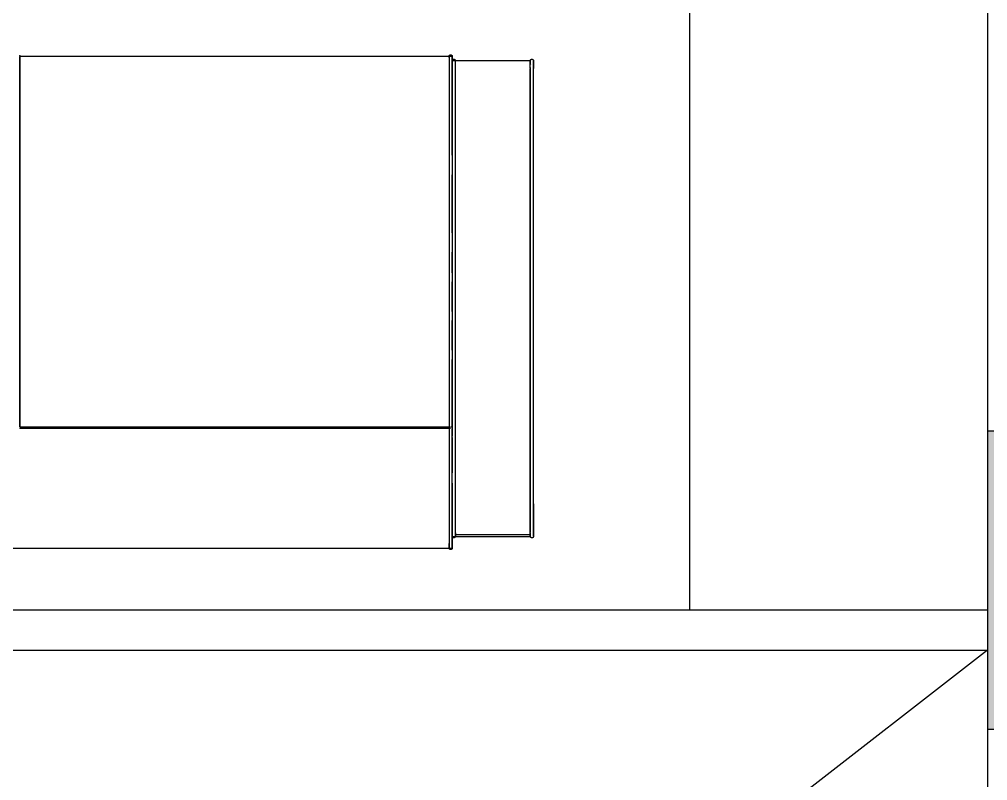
# Model space of a CAD drawing. Header units: metres. Extents: x -658 to -58, y -713 to -118.
# Drawn here: x -214.153 to -212.206, y -203.05 to -201.517 of the extents above; entities that cross this region are included whole.
import ezdxf

# ---------------------------------------------------------------- set-up
doc = ezdxf.new("R2010")
doc.units = ezdxf.units.M
doc.header["$LTSCALE"] = 100
doc.layers.add('plan', color=8, linetype='Continuous')

# ---------------------------------------------------------------- blocks, each defined once
blk = doc.blocks.new('Boxplay_Two_Seat_Settee_Sofa__-_HighTower_13286 - Boxplay_Two_Seat_Settee_Sofa__-_HighTower_13286-V2-الدور الاول')
for p, q in [((-0.8399, 0.454), (-0.8431, 0.454)), ((-0.8431, 0.4488), (-0.8431, 0.454)), ((-0.8431, 0.454), (-0.8431, 0.454)), ((-0.8431, 0.4461), (-0.8431, 0.454)), ((-0.8431, 0.3237), (-0.8431, 0.4488)), ((0.3431, 0.454), (-0.8396, 0.454)), ((-0.8367, 0.454), (-0.8367, 0.4446)), ((-1.0065, 0.4304), (-1.0065, 0.4304)), ((-0.8466, 0.4305), (-1.0002, 0.4305)), ((-1.0001, 0.4304), (-1.0001, 0.4227)), ((-0.8494, 0.4304), (-0.8494, 0.4304)), ((-0.8431, 0.4305), (-0.8463, 0.4305)), ((-0.8431, 0.4304), (-0.8431, 0.4282)), ((-1.0004, 0.4276), (-0.8488, 0.4276)), ((-1.0001, 0.4238), (-1.0001, 0.4284)), ((-1.0001, 0.4229), (-1.0001, -0.5114)), ((-1.0065, 0.3652), (-1.0065, 0.2479)), ((-0.8431, 0.251), (-0.8431, 0.3028)), ((-0.8431, 0.2446), (-0.8431, 0.251)), ((-0.8431, 0.2312), (-0.8431, 0.2446)), ((-0.8431, 0.2233), (-0.8431, 0.229)), ((-1.0065, 0.2088), (-1.0065, 0.1517)), ((-0.8399, 0.2098), (-0.8431, 0.2098)), ((-0.8431, 0.2087), (-0.8431, 0.0744)), ((0.0263, 0.2127), (-0.8399, 0.2127)), ((0.0263, 0.2098), (-0.8377, 0.2098)), ((-0.8367, 0.2096), (-0.8367, 0.2098)), ((-0.8367, 0.2088), (-0.8367, 0.2096)), ((-0.8367, 0.2088), (-0.8367, 0.2096)), ((-0.8367, 0.2085), (-0.8367, 0.2088)), ((-0.8367, 0.2085), (-0.8367, 0.2088)), ((0.0263, 0.2098), (0.0263, 0.2098)), ((0.0263, 0.2041), (0.0263, 0.2098)), ((0.0263, -0.5224), (0.0263, 0.2041)), ((-1.0065, 0.1338), (-1.0065, 0.0737)), ((-0.8431, 0.0558), (-0.8431, -0.0038)), ((-1.0065, 0.0349), (-1.0065, -0.0637)), ((-0.8431, -0.0222), (-0.8431, -0.0819)), ((-1.0065, -0.1027), (-1.0065, -0.1447)), ((-0.8431, -0.0997), (-0.8431, -0.1416)), ((-1.0065, -0.1632), (-1.0065, -0.2972)), ((-0.8431, -0.1806), (-0.8431, -0.2972)), ((-1.0065, -0.3362), (-1.0065, -0.511)), ((-0.8431, -0.3364), (-0.8431, -0.5128)), ((-1.0033, -0.5196), (-1.0033, -0.5196)), ((-1.0001, -0.5189), (-1.0001, -0.5258)), ((-0.8431, -0.5128), (-0.8431, -0.5188)), ((-0.8431, -0.5188), (-0.8431, -0.5258)), ((-0.8431, -0.5282), (-0.8431, -0.5252)), ((0.0263, -0.5282), (0.0263, -0.5224)), ((-1.0001, -0.5267), (-0.8431, -0.5267)), ((-0.8431, -0.5347), (-0.8431, -0.5282)), ((-0.8431, -0.5339), (-0.8431, -0.5327)), ((-0.8431, -0.5355), (0.0263, -0.5355)), ((0.0263, -0.5347), (0.0263, -0.5282)), ((0.0263, -0.5339), (0.0263, -0.5327))]:
    blk.add_line(p, q)
at = {"flags": 128}
for points in [[(-0.8431, 0.454), (-0.8431, 0.4541), (-0.8431, 0.4542), (-0.8431, 0.4544), (-0.843, 0.4545), (-0.843, 0.4546), (-0.843, 0.4547), (-0.8429, 0.4549), (-0.8429, 0.455), (-0.8429, 0.4551), (-0.8428, 0.4552), (-0.8428, 0.4553), (-0.8427, 0.4555), (-0.8427, 0.4556), (-0.8426, 0.4557), (-0.8425, 0.4558), (-0.8424, 0.4559), (-0.8424, 0.456), (-0.8423, 0.4561), (-0.8422, 0.4562), (-0.8421, 0.4563), (-0.842, 0.4564), (-0.8419, 0.4564), (-0.8418, 0.4565), (-0.8417, 0.4566), (-0.8416, 0.4567), (-0.8415, 0.4567), (-0.8414, 0.4568), (-0.8413, 0.4568), (-0.8412, 0.4569), (-0.841, 0.4569), (-0.8409, 0.457), (-0.8408, 0.457), (-0.8407, 0.4571), (-0.8406, 0.4571), (-0.8404, 0.4571), (-0.8403, 0.4571), (-0.8402, 0.4572), (-0.8401, 0.4572), (-0.8399, 0.4572), (-0.8399, 0.4572)], [(-0.8431, 0.454), (-0.8431, 0.454), (-0.8431, 0.454), (-0.8431, 0.4539), (-0.8431, 0.4539), (-0.8431, 0.4539), (-0.8431, 0.4538), (-0.8431, 0.4537), (-0.8431, 0.4537), (-0.8431, 0.4536), (-0.8431, 0.4535), (-0.8431, 0.4534), (-0.8431, 0.4533), (-0.8431, 0.4531), (-0.8431, 0.453), (-0.8431, 0.4529), (-0.8431, 0.4527), (-0.8431, 0.4526), (-0.8431, 0.4524), (-0.8431, 0.4522), (-0.8431, 0.4521), (-0.8431, 0.4519), (-0.8431, 0.4517), (-0.8431, 0.4515), (-0.8431, 0.4513), (-0.8431, 0.4511), (-0.8431, 0.4509), (-0.8431, 0.4506), (-0.8431, 0.4504), (-0.8431, 0.4502), (-0.8431, 0.4499), (-0.8431, 0.4497), (-0.8431, 0.4495), (-0.8431, 0.4492), (-0.8431, 0.449), (-0.8431, 0.4488)], [(-0.8431, 0.4488), (-0.8431, 0.4022), (-0.8431, 0.3552), (-0.8431, 0.308), (-0.8431, 0.2608), (-0.8431, 0.251)], [(-0.8399, 0.4572), (-0.8398, 0.4572), (-0.8396, 0.4572), (-0.8395, 0.4571), (-0.8394, 0.4571), (-0.8393, 0.4571), (-0.8391, 0.4571), (-0.839, 0.457), (-0.8389, 0.457), (-0.8388, 0.457), (-0.8387, 0.4569), (-0.8385, 0.4569), (-0.8384, 0.4568), (-0.8383, 0.4567), (-0.8382, 0.4567), (-0.8381, 0.4566), (-0.838, 0.4565), (-0.8379, 0.4565), (-0.8378, 0.4564), (-0.8377, 0.4563), (-0.8376, 0.4562), (-0.8375, 0.4561), (-0.8375, 0.456), (-0.8374, 0.4559), (-0.8373, 0.4558), (-0.8372, 0.4557), (-0.8372, 0.4556), (-0.8371, 0.4555), (-0.837, 0.4554), (-0.837, 0.4553), (-0.8369, 0.4551), (-0.8369, 0.455), (-0.8369, 0.4549), (-0.8368, 0.4548), (-0.8368, 0.4547), (-0.8368, 0.4545), (-0.8368, 0.4544), (-0.8367, 0.4543), (-0.8367, 0.4542), (-0.8367, 0.454), (-0.8367, 0.454)], [(-0.8367, 0.4488), (-0.8367, 0.4491), (-0.8367, 0.4493), (-0.8367, 0.4496), (-0.8367, 0.4498), (-0.8367, 0.45), (-0.8367, 0.4503), (-0.8367, 0.4505), (-0.8367, 0.4507), (-0.8367, 0.451), (-0.8367, 0.4512), (-0.8367, 0.4514), (-0.8367, 0.4516), (-0.8367, 0.4518), (-0.8367, 0.452), (-0.8367, 0.4521), (-0.8367, 0.4523), (-0.8367, 0.4525), (-0.8367, 0.4526), (-0.8367, 0.4528), (-0.8367, 0.4529), (-0.8367, 0.4531), (-0.8367, 0.4532), (-0.8367, 0.4533), (-0.8367, 0.4534), (-0.8367, 0.4535), (-0.8367, 0.4536), (-0.8367, 0.4537), (-0.8367, 0.4538), (-0.8367, 0.4538), (-0.8367, 0.4539), (-0.8367, 0.4539), (-0.8367, 0.454), (-0.8367, 0.454), (-0.8367, 0.454)], [(-0.8367, 0.454), (-0.8367, 0.454), (-0.8367, 0.454)], [(-0.8367, 0.251), (-0.8367, 0.2983), (-0.8367, 0.3455), (-0.8367, 0.3925), (-0.8367, 0.4392), (-0.8367, 0.4488)], [(-1.0065, 0.4304), (-1.0065, 0.4306), (-1.0065, 0.4307), (-1.0065, 0.4308), (-1.0064, 0.4309), (-1.0064, 0.4311), (-1.0064, 0.4312), (-1.0064, 0.4313), (-1.0063, 0.4314), (-1.0063, 0.4315), (-1.0062, 0.4317), (-1.0062, 0.4318), (-1.0061, 0.4319), (-1.0061, 0.432), (-1.006, 0.4321), (-1.0059, 0.4322), (-1.0058, 0.4323), (-1.0058, 0.4324), (-1.0057, 0.4325), (-1.0056, 0.4326), (-1.0055, 0.4327), (-1.0054, 0.4328), (-1.0053, 0.4329), (-1.0052, 0.433), (-1.0051, 0.433), (-1.005, 0.4331), (-1.0049, 0.4332), (-1.0048, 0.4332), (-1.0047, 0.4333), (-1.0046, 0.4333), (-1.0045, 0.4334), (-1.0043, 0.4334), (-1.0042, 0.4335), (-1.0041, 0.4335), (-1.004, 0.4335), (-1.0038, 0.4336), (-1.0037, 0.4336), (-1.0036, 0.4336), (-1.0035, 0.4336), (-1.0033, 0.4336), (-1.0033, 0.4336)], [(-1.0065, 0.4304), (-1.0065, 0.4304), (-1.0065, 0.4304), (-1.0065, 0.4304), (-1.0065, 0.4303), (-1.0065, 0.4303), (-1.0065, 0.4302), (-1.0065, 0.4301), (-1.0065, 0.43), (-1.0065, 0.4299), (-1.0065, 0.4298), (-1.0065, 0.4297), (-1.0065, 0.4295), (-1.0065, 0.4294), (-1.0065, 0.4292), (-1.0065, 0.429), (-1.0065, 0.4289), (-1.0065, 0.4287), (-1.0065, 0.4285), (-1.0065, 0.4282), (-1.0065, 0.428), (-1.0065, 0.4278), (-1.0065, 0.4276), (-1.0065, 0.4273), (-1.0065, 0.427), (-1.0065, 0.4268), (-1.0065, 0.4265), (-1.0065, 0.4262), (-1.0065, 0.426), (-1.0065, 0.4257), (-1.0065, 0.4254), (-1.0065, 0.4251), (-1.0065, 0.4248), (-1.0065, 0.4245), (-1.0065, 0.4242), (-1.0065, 0.4238), (-1.0065, 0.4235), (-1.0065, 0.4232), (-1.0065, 0.4229)], [(-1.0065, 0.373), (-1.0065, 0.3958), (-1.0065, 0.4131), (-1.0065, 0.4251), (-1.0065, 0.4304)], [(-1.0033, 0.4336), (-1.0032, 0.4336), (-1.003, 0.4336), (-1.0029, 0.4336), (-1.0028, 0.4336), (-1.0027, 0.4335), (-1.0025, 0.4335), (-1.0024, 0.4335), (-1.0023, 0.4334), (-1.0022, 0.4334), (-1.0021, 0.4334), (-1.0019, 0.4333), (-1.0018, 0.4332), (-1.0017, 0.4332), (-1.0016, 0.4331), (-1.0015, 0.4331), (-1.0014, 0.433), (-1.0013, 0.4329), (-1.0012, 0.4328), (-1.0011, 0.4327), (-1.001, 0.4326), (-1.0009, 0.4326), (-1.0009, 0.4325), (-1.0008, 0.4324), (-1.0007, 0.4323), (-1.0006, 0.4321), (-1.0006, 0.432), (-1.0005, 0.4319), (-1.0004, 0.4318), (-1.0004, 0.4317), (-1.0003, 0.4316), (-1.0003, 0.4315), (-1.0003, 0.4313), (-1.0002, 0.4312), (-1.0002, 0.4311), (-1.0002, 0.431), (-1.0002, 0.4308), (-1.0001, 0.4307), (-1.0001, 0.4306), (-1.0001, 0.4305), (-1.0001, 0.4304)], [(-0.8494, 0.4304), (-0.8494, 0.4306), (-0.8494, 0.4307), (-0.8494, 0.4308), (-0.8494, 0.4309), (-0.8494, 0.4311), (-0.8493, 0.4312), (-0.8493, 0.4313), (-0.8493, 0.4314), (-0.8492, 0.4315), (-0.8492, 0.4317), (-0.8491, 0.4318), (-0.8491, 0.4319), (-0.849, 0.432), (-0.8489, 0.4321), (-0.8489, 0.4322), (-0.8488, 0.4323), (-0.8487, 0.4324), (-0.8486, 0.4325), (-0.8485, 0.4326), (-0.8485, 0.4327), (-0.8484, 0.4328), (-0.8483, 0.4329), (-0.8482, 0.433), (-0.8481, 0.433), (-0.848, 0.4331), (-0.8479, 0.4332), (-0.8477, 0.4332), (-0.8476, 0.4333), (-0.8475, 0.4333), (-0.8474, 0.4334), (-0.8473, 0.4334), (-0.8472, 0.4335), (-0.847, 0.4335), (-0.8469, 0.4335), (-0.8468, 0.4336), (-0.8467, 0.4336), (-0.8465, 0.4336), (-0.8464, 0.4336), (-0.8463, 0.4336), (-0.8462, 0.4336)], [(-0.8494, 0.4304), (-0.8494, 0.4304), (-0.8494, 0.4304), (-0.8494, 0.4304), (-0.8494, 0.4303), (-0.8494, 0.4303), (-0.8494, 0.4302), (-0.8494, 0.4301), (-0.8494, 0.43), (-0.8494, 0.4299), (-0.8494, 0.4298), (-0.8494, 0.4297), (-0.8494, 0.4295), (-0.8494, 0.4294), (-0.8494, 0.4292), (-0.8494, 0.429), (-0.8494, 0.4289), (-0.8494, 0.4287), (-0.8494, 0.4285), (-0.8494, 0.4282), (-0.8494, 0.428), (-0.8494, 0.4278), (-0.8494, 0.4276), (-0.8494, 0.4273), (-0.8494, 0.427), (-0.8494, 0.4268), (-0.8494, 0.4265), (-0.8494, 0.4262), (-0.8494, 0.426), (-0.8494, 0.4257), (-0.8494, 0.4254), (-0.8494, 0.4251), (-0.8494, 0.4248), (-0.8494, 0.4245), (-0.8494, 0.4242), (-0.8494, 0.4238), (-0.8494, 0.4235), (-0.8494, 0.4232), (-0.8494, 0.4229)], [(-0.8494, 0.4236), (-0.8494, 0.4251), (-0.8494, 0.4304)], [(-0.8462, 0.4336), (-0.8461, 0.4336), (-0.846, 0.4336), (-0.8459, 0.4336), (-0.8457, 0.4336), (-0.8456, 0.4335), (-0.8455, 0.4335), (-0.8454, 0.4335), (-0.8452, 0.4334), (-0.8451, 0.4334), (-0.845, 0.4334), (-0.8449, 0.4333), (-0.8448, 0.4332), (-0.8447, 0.4332), (-0.8446, 0.4331), (-0.8445, 0.4331), (-0.8444, 0.433), (-0.8443, 0.4329), (-0.8442, 0.4328), (-0.8441, 0.4327), (-0.844, 0.4326), (-0.8439, 0.4326), (-0.8438, 0.4325), (-0.8437, 0.4324), (-0.8436, 0.4323), (-0.8436, 0.4321), (-0.8435, 0.432), (-0.8434, 0.4319), (-0.8434, 0.4318), (-0.8433, 0.4317), (-0.8433, 0.4316), (-0.8432, 0.4315), (-0.8432, 0.4313), (-0.8432, 0.4312), (-0.8431, 0.4311), (-0.8431, 0.431), (-0.8431, 0.4308), (-0.8431, 0.4307)], [(-1.0065, 0.4229), (-1.0065, 0.0708), (-1.0065, -0.2814), (-1.0065, -0.5114)], [(-1.0001, -0.5114), (-1.0001, -0.1593), (-1.0001, 0.193), (-1.0001, 0.4229)], [(-0.8494, 0.4229), (-0.8494, 0.0708), (-0.8494, -0.2814), (-0.8494, -0.5114)], [(-1.0065, 0.3652), (-1.0065, 0.3655), (-1.0065, 0.3658), (-1.0065, 0.3661), (-1.0065, 0.3664), (-1.0065, 0.3667), (-1.0065, 0.3671), (-1.0065, 0.3674), (-1.0065, 0.3677), (-1.0065, 0.368), (-1.0065, 0.3683), (-1.0065, 0.3685), (-1.0065, 0.3688), (-1.0065, 0.3691), (-1.0065, 0.3694), (-1.0065, 0.3696), (-1.0065, 0.3699), (-1.0065, 0.3702), (-1.0065, 0.3704), (-1.0065, 0.3706), (-1.0065, 0.3709), (-1.0065, 0.3711), (-1.0065, 0.3713), (-1.0065, 0.3715), (-1.0065, 0.3717), (-1.0065, 0.3718), (-1.0065, 0.372), (-1.0065, 0.3722), (-1.0065, 0.3723), (-1.0065, 0.3724), (-1.0065, 0.3726), (-1.0065, 0.3727), (-1.0065, 0.3728), (-1.0065, 0.3729), (-1.0065, 0.3729), (-1.0065, 0.373)], [(-0.8431, 0.251), (-0.8431, 0.2507), (-0.8431, 0.2505), (-0.8431, 0.2502), (-0.8431, 0.25), (-0.8431, 0.2497), (-0.8431, 0.2495), (-0.8431, 0.2492), (-0.8431, 0.249), (-0.8431, 0.2487), (-0.8431, 0.2485), (-0.8431, 0.2483), (-0.8431, 0.248), (-0.8431, 0.2478), (-0.8431, 0.2476), (-0.8431, 0.2474), (-0.8431, 0.2472), (-0.8431, 0.247), (-0.8431, 0.2468), (-0.8431, 0.2466), (-0.8431, 0.2464), (-0.8431, 0.2462), (-0.8431, 0.2461), (-0.8431, 0.2459), (-0.8431, 0.2457), (-0.8431, 0.2456), (-0.8431, 0.2455), (-0.8431, 0.2453), (-0.8431, 0.2452), (-0.8431, 0.2451), (-0.8431, 0.245), (-0.8431, 0.2449), (-0.8431, 0.2448), (-0.8431, 0.2447), (-0.8431, 0.2447), (-0.8431, 0.2446), (-0.8431, 0.2446), (-0.8431, 0.2446)], [(-0.8431, 0.2446), (-0.8431, 0.2246), (-0.8431, 0.2131)], [(-0.8367, 0.2446), (-0.8367, 0.2446), (-0.8367, 0.2447), (-0.8367, 0.2447), (-0.8367, 0.2448), (-0.8367, 0.2449), (-0.8367, 0.245), (-0.8367, 0.2451), (-0.8367, 0.2452), (-0.8367, 0.2453), (-0.8367, 0.2454), (-0.8367, 0.2456), (-0.8367, 0.2457), (-0.8367, 0.2459), (-0.8367, 0.246), (-0.8367, 0.2462), (-0.8367, 0.2464), (-0.8367, 0.2465), (-0.8367, 0.2467), (-0.8367, 0.2469), (-0.8367, 0.2471), (-0.8367, 0.2473), (-0.8367, 0.2476), (-0.8367, 0.2478), (-0.8367, 0.248), (-0.8367, 0.2482), (-0.8367, 0.2485), (-0.8367, 0.2487), (-0.8367, 0.2489), (-0.8367, 0.2492), (-0.8367, 0.2494), (-0.8367, 0.2497), (-0.8367, 0.2499), (-0.8367, 0.2502), (-0.8367, 0.2504), (-0.8367, 0.2507), (-0.8367, 0.2509), (-0.8367, 0.251)], [(-0.8367, 0.2096), (-0.8367, 0.2221), (-0.8367, 0.2412), (-0.8367, 0.2446)], [(-0.8431, -0.5114), (-0.8431, -0.1593), (-0.8431, 0.193), (-0.8431, 0.2256)], [(-0.843, 0.2103), (-0.843, 0.2105), (-0.843, 0.2106), (-0.8429, 0.2107)], [(-0.8369, 0.2107), (-0.8368, 0.2106), (-0.8368, 0.2105), (-0.8368, 0.2104), (-0.8368, 0.2102), (-0.8367, 0.2101), (-0.8367, 0.21), (-0.8367, 0.2099), (-0.8367, 0.2098)], [(-0.8368, 0.2132), (-0.8367, 0.213), (-0.8367, 0.2129), (-0.8367, 0.2128)], [(-0.8368, 0.2132), (-0.8367, 0.213), (-0.8367, 0.2129), (-0.8367, 0.2128)], [(-0.8367, 0.2041), (-0.8367, 0.2043), (-0.8367, 0.2046), (-0.8367, 0.2048), (-0.8367, 0.2051), (-0.8367, 0.2053), (-0.8367, 0.2055), (-0.8367, 0.2058), (-0.8367, 0.206), (-0.8367, 0.2063), (-0.8367, 0.2065), (-0.8367, 0.2067), (-0.8367, 0.2069), (-0.8367, 0.2071), (-0.8367, 0.2073), (-0.8367, 0.2075), (-0.8367, 0.2077), (-0.8367, 0.2079), (-0.8367, 0.2081), (-0.8367, 0.2083), (-0.8367, 0.2084), (-0.8367, 0.2086), (-0.8367, 0.2087), (-0.8367, 0.2089), (-0.8367, 0.209), (-0.8367, 0.2091), (-0.8367, 0.2092), (-0.8367, 0.2093), (-0.8367, 0.2094), (-0.8367, 0.2095), (-0.8367, 0.2096), (-0.8367, 0.2096), (-0.8367, 0.2097), (-0.8367, 0.2098), (-0.8367, 0.2098), (-0.8367, 0.2098), (-0.8367, 0.2098), (-0.8367, 0.2098)], [(-0.8367, 0.2098), (-0.8367, 0.2098), (-0.8367, 0.2098)], [(-0.8367, -0.5224), (-0.8367, -0.3603), (-0.8367, -0.1978), (-0.8367, -0.0353), (-0.8367, 0.127), (-0.8367, 0.2041)], [(0.0263, 0.2129), (0.0263, 0.213), (0.0263, 0.2131)], [(0.0263, 0.2098), (0.0263, 0.21), (0.0263, 0.2101), (0.0263, 0.2102), (0.0263, 0.2103), (0.0263, 0.2105), (0.0263, 0.2106), (0.0264, 0.2107)], [(0.0263, 0.2098), (0.0263, 0.2098), (0.0263, 0.2098), (0.0263, 0.2098), (0.0263, 0.2098), (0.0263, 0.2097), (0.0263, 0.2096), (0.0263, 0.2096), (0.0263, 0.2095), (0.0263, 0.2094), (0.0263, 0.2093), (0.0263, 0.2092), (0.0263, 0.2091), (0.0263, 0.209), (0.0263, 0.2089), (0.0263, 0.2087), (0.0263, 0.2086), (0.0263, 0.2084), (0.0263, 0.2083), (0.0263, 0.2081), (0.0263, 0.2079), (0.0263, 0.2077), (0.0263, 0.2075), (0.0263, 0.2073), (0.0263, 0.2071), (0.0263, 0.2069), (0.0263, 0.2067), (0.0263, 0.2065), (0.0263, 0.2062), (0.0263, 0.206), (0.0263, 0.2058), (0.0263, 0.2055), (0.0263, 0.2053), (0.0263, 0.2051), (0.0263, 0.2048), (0.0263, 0.2046), (0.0263, 0.2043), (0.0263, 0.2041)], [(0.0263, 0.2041), (0.0263, 0.042), (0.0263, -0.1205), (0.0263, -0.283), (0.0263, -0.4453), (0.0263, -0.5224)], [(-1.0065, -0.5186), (-1.0065, -0.5185), (-1.0065, -0.5183), (-1.0065, -0.5182), (-1.0065, -0.5181), (-1.0065, -0.5179), (-1.0065, -0.5178), (-1.0065, -0.5176), (-1.0065, -0.5174), (-1.0065, -0.5172), (-1.0065, -0.517), (-1.0065, -0.5168), (-1.0065, -0.5166), (-1.0065, -0.5164), (-1.0065, -0.5162), (-1.0065, -0.5159), (-1.0065, -0.5157), (-1.0065, -0.5154), (-1.0065, -0.5151), (-1.0065, -0.5149), (-1.0065, -0.5146), (-1.0065, -0.5143), (-1.0065, -0.514), (-1.0065, -0.5137), (-1.0065, -0.5134), (-1.0065, -0.5131), (-1.0065, -0.5128), (-1.0065, -0.5125), (-1.0065, -0.5122), (-1.0065, -0.5119), (-1.0065, -0.5115), (-1.0065, -0.5112), (-1.0065, -0.511)], [(-1.0065, -0.5114), (-1.0065, -0.5117), (-1.0065, -0.512), (-1.0065, -0.5123), (-1.0065, -0.5126), (-1.0065, -0.5129), (-1.0065, -0.5132), (-1.0065, -0.5136), (-1.0065, -0.5138), (-1.0065, -0.5141), (-1.0065, -0.5144), (-1.0065, -0.5147), (-1.0065, -0.515), (-1.0065, -0.5153), (-1.0065, -0.5155), (-1.0065, -0.5158), (-1.0065, -0.516), (-1.0065, -0.5163), (-1.0065, -0.5165), (-1.0065, -0.5167), (-1.0065, -0.5169), (-1.0065, -0.5171), (-1.0065, -0.5173), (-1.0065, -0.5175), (-1.0065, -0.5177), (-1.0065, -0.5179), (-1.0065, -0.518), (-1.0065, -0.5181), (-1.0065, -0.5183), (-1.0065, -0.5184), (-1.0065, -0.5185), (-1.0065, -0.5186), (-1.0065, -0.5187), (-1.0065, -0.5187), (-1.0065, -0.5188), (-1.0065, -0.5188), (-1.0065, -0.5189), (-1.0065, -0.5189)], [(-1.0065, -0.5189), (-1.0065, -0.5258), (-1.0065, -0.5267)], [(-1.0065, -0.5267), (-1.0065, -0.5233), (-1.0065, -0.5189)], [(-1.0001, -0.5267), (-1.0001, -0.5233), (-1.0001, -0.5189)], [(-1.0001, -0.5229), (-1.0001, -0.5258), (-1.0001, -0.5267)], [(-0.8494, -0.5114), (-0.8494, -0.5117), (-0.8494, -0.512), (-0.8494, -0.5123), (-0.8494, -0.5126), (-0.8494, -0.5129), (-0.8494, -0.5132), (-0.8494, -0.5136), (-0.8494, -0.5138), (-0.8494, -0.5141), (-0.8494, -0.5144), (-0.8494, -0.5147), (-0.8494, -0.515), (-0.8494, -0.5153), (-0.8494, -0.5155), (-0.8494, -0.5158), (-0.8494, -0.516), (-0.8494, -0.5163), (-0.8494, -0.5165), (-0.8494, -0.5167), (-0.8494, -0.5169), (-0.8494, -0.5171), (-0.8494, -0.5173), (-0.8494, -0.5175), (-0.8494, -0.5177), (-0.8494, -0.5179), (-0.8494, -0.518), (-0.8494, -0.5181), (-0.8494, -0.5183), (-0.8494, -0.5184), (-0.8494, -0.5185), (-0.8494, -0.5186), (-0.8494, -0.5187), (-0.8494, -0.5187), (-0.8494, -0.5188), (-0.8494, -0.5188), (-0.8494, -0.5189), (-0.8494, -0.5189)], [(-0.8494, -0.5189), (-0.8494, -0.5258), (-0.8494, -0.5267)], [(-0.8431, -0.5189), (-0.8431, -0.5189), (-0.8431, -0.5188), (-0.8431, -0.5188), (-0.8431, -0.5187), (-0.8431, -0.5186), (-0.8431, -0.5185), (-0.8431, -0.5184), (-0.8431, -0.5183), (-0.8431, -0.5182), (-0.8431, -0.5181), (-0.8431, -0.5179), (-0.8431, -0.5178), (-0.8431, -0.5176), (-0.8431, -0.5174), (-0.8431, -0.5172), (-0.8431, -0.517), (-0.8431, -0.5168), (-0.8431, -0.5166), (-0.8431, -0.5164), (-0.8431, -0.5161), (-0.8431, -0.5159), (-0.8431, -0.5156), (-0.8431, -0.5154), (-0.8431, -0.5151), (-0.8431, -0.5148), (-0.8431, -0.5146), (-0.8431, -0.5143), (-0.8431, -0.514), (-0.8431, -0.5137), (-0.8431, -0.5134), (-0.8431, -0.5131), (-0.8431, -0.5128), (-0.8431, -0.5125), (-0.8431, -0.5121), (-0.8431, -0.5118), (-0.8431, -0.5115), (-0.8431, -0.5114)], [(-0.8431, -0.5267), (-0.8431, -0.5233), (-0.8431, -0.5189)], [(-0.8431, -0.5221), (-0.8431, -0.5258), (-0.8431, -0.5267)], [(-0.8431, -0.525), (-0.8431, -0.5253), (-0.8431, -0.5255), (-0.8431, -0.5257), (-0.8431, -0.5259), (-0.8431, -0.5261), (-0.8431, -0.5262), (-0.8431, -0.5264), (-0.8431, -0.5266), (-0.8431, -0.5268), (-0.8431, -0.5269), (-0.8431, -0.5271), (-0.8431, -0.5272), (-0.8431, -0.5273), (-0.8431, -0.5275), (-0.8431, -0.5276), (-0.8431, -0.5277), (-0.8431, -0.5278), (-0.8431, -0.5279), (-0.8431, -0.5279), (-0.8431, -0.528), (-0.8431, -0.5281), (-0.8431, -0.5281), (-0.8431, -0.5281), (-0.8431, -0.5282)], [(-0.8367, -0.5282), (-0.8367, -0.5281), (-0.8367, -0.5281), (-0.8367, -0.5281), (-0.8367, -0.528), (-0.8367, -0.5279), (-0.8367, -0.5279), (-0.8367, -0.5278), (-0.8367, -0.5277), (-0.8367, -0.5276), (-0.8367, -0.5275), (-0.8367, -0.5273), (-0.8367, -0.5272), (-0.8367, -0.5271), (-0.8367, -0.5269), (-0.8367, -0.5268), (-0.8367, -0.5266), (-0.8367, -0.5264), (-0.8367, -0.5262), (-0.8367, -0.5261), (-0.8367, -0.5259), (-0.8367, -0.5257), (-0.8367, -0.5255), (-0.8367, -0.5252), (-0.8367, -0.525), (-0.8367, -0.5248), (-0.8367, -0.5246), (-0.8367, -0.5244), (-0.8367, -0.5241), (-0.8367, -0.5239), (-0.8367, -0.5236), (-0.8367, -0.5234), (-0.8367, -0.5231), (-0.8367, -0.5229), (-0.8367, -0.5226), (-0.8367, -0.5224)], [(0.0263, -0.5224), (0.0263, -0.5226), (0.0263, -0.5229), (0.0263, -0.5231), (0.0263, -0.5234), (0.0263, -0.5236), (0.0263, -0.5239), (0.0263, -0.5241), (0.0263, -0.5244), (0.0263, -0.5246), (0.0263, -0.5248), (0.0263, -0.525), (0.0263, -0.5253), (0.0263, -0.5255), (0.0263, -0.5257), (0.0263, -0.5259), (0.0263, -0.5261), (0.0263, -0.5262), (0.0263, -0.5264), (0.0263, -0.5266), (0.0263, -0.5268), (0.0263, -0.5269), (0.0263, -0.5271), (0.0263, -0.5272), (0.0263, -0.5273), (0.0263, -0.5275), (0.0263, -0.5276), (0.0263, -0.5277), (0.0263, -0.5278), (0.0263, -0.5279), (0.0263, -0.5279), (0.0263, -0.528), (0.0263, -0.5281), (0.0263, -0.5281), (0.0263, -0.5281), (0.0263, -0.5282)], [(-1.0033, -0.5299), (-1.0034, -0.5299), (-1.0036, -0.5299), (-1.0037, -0.5298), (-1.0038, -0.5298), (-1.0039, -0.5298), (-1.0041, -0.5298), (-1.0042, -0.5297), (-1.0043, -0.5297), (-1.0044, -0.5297), (-1.0045, -0.5296), (-1.0047, -0.5296), (-1.0048, -0.5295), (-1.0049, -0.5294), (-1.005, -0.5294), (-1.0051, -0.5293), (-1.0052, -0.5292), (-1.0053, -0.5292), (-1.0054, -0.5291), (-1.0055, -0.529), (-1.0056, -0.5289), (-1.0057, -0.5288), (-1.0057, -0.5287), (-1.0058, -0.5286), (-1.0059, -0.5285), (-1.006, -0.5284), (-1.006, -0.5283), (-1.0061, -0.5282), (-1.0062, -0.5281), (-1.0062, -0.528), (-1.0063, -0.5278), (-1.0063, -0.5277), (-1.0063, -0.5276), (-1.0064, -0.5275), (-1.0064, -0.5274), (-1.0064, -0.5272), (-1.0064, -0.5271), (-1.0065, -0.527), (-1.0065, -0.5269), (-1.0065, -0.5267), (-1.0065, -0.5267)], [(-1.0001, -0.5267), (-1.0001, -0.5268), (-1.0001, -0.5269), (-1.0001, -0.5271), (-1.0002, -0.5272), (-1.0002, -0.5273), (-1.0002, -0.5274), (-1.0002, -0.5276), (-1.0003, -0.5277), (-1.0003, -0.5278), (-1.0004, -0.5279), (-1.0004, -0.528), (-1.0005, -0.5282), (-1.0005, -0.5283), (-1.0006, -0.5284), (-1.0007, -0.5285), (-1.0008, -0.5286), (-1.0008, -0.5287), (-1.0009, -0.5288), (-1.001, -0.5289), (-1.0011, -0.529), (-1.0012, -0.5291), (-1.0013, -0.5291), (-1.0014, -0.5292), (-1.0015, -0.5293), (-1.0016, -0.5294), (-1.0017, -0.5294), (-1.0018, -0.5295), (-1.0019, -0.5296), (-1.002, -0.5296), (-1.0021, -0.5297), (-1.0023, -0.5297), (-1.0024, -0.5297), (-1.0025, -0.5298), (-1.0026, -0.5298), (-1.0028, -0.5298), (-1.0029, -0.5298), (-1.003, -0.5299), (-1.0031, -0.5299), (-1.0033, -0.5299), (-1.0033, -0.5299)], [(-0.8462, -0.5299), (-0.8464, -0.5299), (-0.8465, -0.5299), (-0.8466, -0.5298), (-0.8468, -0.5298), (-0.8469, -0.5298), (-0.847, -0.5298), (-0.8471, -0.5297), (-0.8472, -0.5297), (-0.8474, -0.5297), (-0.8475, -0.5296), (-0.8476, -0.5296), (-0.8477, -0.5295), (-0.8478, -0.5294), (-0.8479, -0.5294), (-0.848, -0.5293), (-0.8481, -0.5292), (-0.8482, -0.5292), (-0.8483, -0.5291), (-0.8484, -0.529), (-0.8485, -0.5289), (-0.8486, -0.5288), (-0.8487, -0.5287), (-0.8488, -0.5286), (-0.8488, -0.5285), (-0.8489, -0.5284), (-0.849, -0.5283), (-0.849, -0.5282), (-0.8491, -0.5281), (-0.8492, -0.528), (-0.8492, -0.5278), (-0.8493, -0.5277), (-0.8493, -0.5276), (-0.8493, -0.5275), (-0.8494, -0.5274), (-0.8494, -0.5272), (-0.8494, -0.5271), (-0.8494, -0.527), (-0.8494, -0.5269), (-0.8494, -0.5267), (-0.8494, -0.5267)], [(-0.8431, -0.5267), (-0.8431, -0.5268), (-0.8431, -0.5269), (-0.8431, -0.5271), (-0.8431, -0.5272), (-0.8431, -0.5273), (-0.8432, -0.5274), (-0.8432, -0.5276), (-0.8432, -0.5277), (-0.8433, -0.5278), (-0.8433, -0.5279), (-0.8434, -0.528), (-0.8434, -0.5282), (-0.8435, -0.5283), (-0.8436, -0.5284), (-0.8436, -0.5285), (-0.8437, -0.5286), (-0.8438, -0.5287), (-0.8439, -0.5288), (-0.8439, -0.5289), (-0.844, -0.529), (-0.8441, -0.5291), (-0.8442, -0.5291), (-0.8443, -0.5292), (-0.8444, -0.5293), (-0.8445, -0.5294), (-0.8446, -0.5294), (-0.8448, -0.5295), (-0.8449, -0.5296), (-0.845, -0.5296), (-0.8451, -0.5297), (-0.8452, -0.5297), (-0.8453, -0.5297), (-0.8455, -0.5298), (-0.8456, -0.5298), (-0.8457, -0.5298), (-0.8458, -0.5298), (-0.846, -0.5299), (-0.8461, -0.5299), (-0.8462, -0.5299), (-0.8462, -0.5299)], [(-0.8431, -0.5282), (-0.8431, -0.5335), (-0.8431, -0.5355), (-0.8431, -0.5355)], [(-0.8399, -0.5387), (-0.84, -0.5387), (-0.8402, -0.5387), (-0.8403, -0.5387), (-0.8404, -0.5387), (-0.8405, -0.5386), (-0.8407, -0.5386), (-0.8408, -0.5386), (-0.8409, -0.5385), (-0.841, -0.5385), (-0.8411, -0.5385), (-0.8413, -0.5384), (-0.8414, -0.5383), (-0.8415, -0.5383), (-0.8416, -0.5382), (-0.8417, -0.5382), (-0.8418, -0.5381), (-0.8419, -0.538), (-0.842, -0.5379), (-0.8421, -0.5378), (-0.8422, -0.5377), (-0.8423, -0.5377), (-0.8423, -0.5376), (-0.8424, -0.5375), (-0.8425, -0.5374), (-0.8426, -0.5372), (-0.8426, -0.5371), (-0.8427, -0.537), (-0.8428, -0.5369), (-0.8428, -0.5368), (-0.8429, -0.5367), (-0.8429, -0.5366), (-0.8429, -0.5364), (-0.843, -0.5363), (-0.843, -0.5362), (-0.843, -0.5361), (-0.843, -0.5359), (-0.8431, -0.5358), (-0.8431, -0.5357), (-0.8431, -0.5356), (-0.8431, -0.5355)], [(-0.8367, -0.5355), (-0.8367, -0.5357), (-0.8367, -0.5358), (-0.8367, -0.5359), (-0.8368, -0.536), (-0.8368, -0.5362), (-0.8368, -0.5363), (-0.8368, -0.5364), (-0.8369, -0.5365), (-0.8369, -0.5366), (-0.837, -0.5368), (-0.837, -0.5369), (-0.8371, -0.537), (-0.8371, -0.5371), (-0.8372, -0.5372), (-0.8373, -0.5373), (-0.8374, -0.5374), (-0.8374, -0.5375), (-0.8375, -0.5376), (-0.8376, -0.5377), (-0.8377, -0.5378), (-0.8378, -0.5379), (-0.8379, -0.538), (-0.838, -0.5381), (-0.8381, -0.5381), (-0.8382, -0.5382), (-0.8383, -0.5383), (-0.8384, -0.5383), (-0.8385, -0.5384), (-0.8386, -0.5384), (-0.8387, -0.5385), (-0.8389, -0.5385), (-0.839, -0.5386), (-0.8391, -0.5386), (-0.8392, -0.5386), (-0.8394, -0.5387), (-0.8395, -0.5387), (-0.8396, -0.5387), (-0.8397, -0.5387), (-0.8399, -0.5387), (-0.8399, -0.5387)], [(-0.8367, -0.5355), (-0.8367, -0.5339), (-0.8367, -0.5288), (-0.8367, -0.5282)], [(-0.8367, -0.5335), (-0.8367, -0.5355), (-0.8367, -0.5355)], [(0.0263, -0.5282), (0.0263, -0.5335), (0.0263, -0.5355), (0.0263, -0.5355)], [(0.0275, -0.5381), (0.0274, -0.538), (0.0273, -0.5379), (0.0272, -0.5378), (0.0272, -0.5377), (0.0271, -0.5377), (0.027, -0.5376), (0.0269, -0.5375), (0.0268, -0.5374), (0.0268, -0.5372), (0.0267, -0.5371), (0.0266, -0.537), (0.0266, -0.5369), (0.0265, -0.5368), (0.0265, -0.5367), (0.0264, -0.5366), (0.0264, -0.5364), (0.0264, -0.5363), (0.0263, -0.5362), (0.0263, -0.5361), (0.0263, -0.5359), (0.0263, -0.5358), (0.0263, -0.5357), (0.0263, -0.5356), (0.0263, -0.5355)]]:
    blk.add_lwpolyline(points, dxfattribs=at)
for centre, major_axis, ratio, start_param, end_param in [((-1.2319, -0.5114), (-0.2076, 0.1034), 0.998255, 3.598232, 3.604344), ((-1.2314, -0.5061), (-0.2313, 0.0128), 0.060854, 3.146703, 3.149764), ((-1.2086, -0.5086), (-0.2084, 0.0104), 0.060783, 3.146665, 3.150249)]:
    blk.add_ellipse(centre, major_axis=major_axis, ratio=ratio, start_param=start_param, end_param=end_param)
for points in [[(-1.0001, 0.4305), (-1.0002, 0.4305), (-1.0002, 0.4305), (-1.0003, 0.4301), (-1.0003, 0.4295), (-1.0004, 0.4287), (-1.0004, 0.428), (-1.0004, 0.4276)], [(-1.0004, 0.4276), (-1.0003, 0.4268), (-1.0001, 0.4253), (-1.0001, 0.4237), (-1.0001, 0.4229)], [(-1.0002, 0.3693), (-1.0002, 0.3697), (-1.0002, 0.3702), (-1.0002, 0.3705)], [(-1.0001, -0.5128), (-1.0001, -0.5133), (-1.0001, -0.5143), (-1.0002, -0.5157), (-1.0002, -0.517), (-1.0002, -0.5179), (-1.0002, -0.5184), (-1.0001, -0.5185)]]:
    blk.add_open_spline(points, degree=3)
blk = doc.blocks.new('RWEFRWEFRWE')
h = blk.add_hatch(color=256)
h.dxf.hatch_style = 1
h.paths.add_polyline_path([(-212.2055, -185.0532), (-212.0055, -185.0532), (-212.0055, -184.4532), (-212.2055, -184.4532)])
blk.add_lwpolyline([(-212.2055, -185.0532), (-212.0055, -185.0532), (-212.0055, -184.4532), (-212.2055, -184.4532)], close=True)
blk = doc.blocks.new('A$Cb06f5615')
at = {"layer": 'plan'}
for p, q in [((-24.6035, 12.9095), (-24.6035, 8.5495)), ((-24.0035, 12.9095), (-24.0035, 7.2095)), ((-24.0035, 8.5489), (-30.0035, 8.5489)), ((-30.0035, 8.4689), (-24.0035, 8.4689))]:
    blk.add_line(p, q, dxfattribs=at)
at = {"layer": 'plan', "ltscale": 0.6}
blk.add_line((-24.0035, 8.4689), (-30.0035, 3.8095), dxfattribs=at)
at = {"layer": 'plan'}
blk.add_blockref('RWEFRWEFRWE', (188.202, 193.3627), dxfattribs=at)
at = {"layer": 'plan', "rotation": 180}
blk.add_blockref('Boxplay_Two_Seat_Settee_Sofa__-_HighTower_13286 - Boxplay_Two_Seat_Settee_Sofa__-_HighTower_13286-V2-الدور الاول', (-25.9235, 9.1282), dxfattribs=at)

msp = doc.modelspace()

# ---------------------------------------------------------------- block references
at = {"layer": 'plan'}
msp.add_blockref('A$Cb06f5615', (-188.202, -211.2557), dxfattribs=at)

doc.saveas('drawing.dxf')
